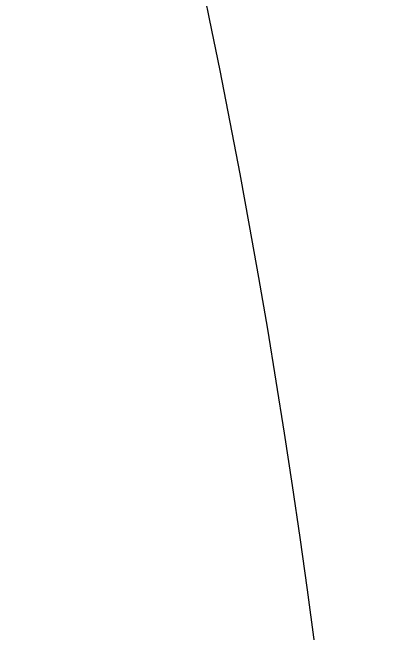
# Model space of a CAD drawing. Header units: millimetres. Extents: x -41292 to 298682, y -22072 to 33155.
# Drawn here: x -29724.3 to -29688.1, y 25571.7 to 25631.7 of the extents above; entities that cross this region are included whole.
import ezdxf

# ---------------------------------------------------------------- set-up
doc = ezdxf.new("R2010")
doc.units = ezdxf.units.MM
doc.linetypes.add('HIDDEN', pattern=[9.524999999999999, 6.35, -3.175])
doc.layers.add('P-门', color=4, linetype='Continuous')

# ---------------------------------------------------------------- blocks, each defined once
blk = doc.blocks.new('yqd_1_900_140_ydhd1_ywsp3_45_0_0_3')
at = {"layer": 'P-门', "linetype": 'HIDDEN', "ltscale": 15}
blk.add_arc((-0.4611111111110651, 0.077777777777769), 0.9222222222221301, 0, 90.00000000000593, dxfattribs=at)
blk = doc.blocks.new('sheisdxse')
at = {"layer": 'P-门', "xscale": 900, "yscale": 900, "zscale": 900}
blk.add_blockref('yqd_1_900_140_ydhd1_ywsp3_45_0_0_3', (342655.6272322047, -30828.92505766507), dxfattribs=at)

msp = doc.modelspace()

# ---------------------------------------------------------------- block references
msp.add_blockref('sheisdxse', (-372758.770392677, 56222.3416674309))

doc.saveas('drawing.dxf')
